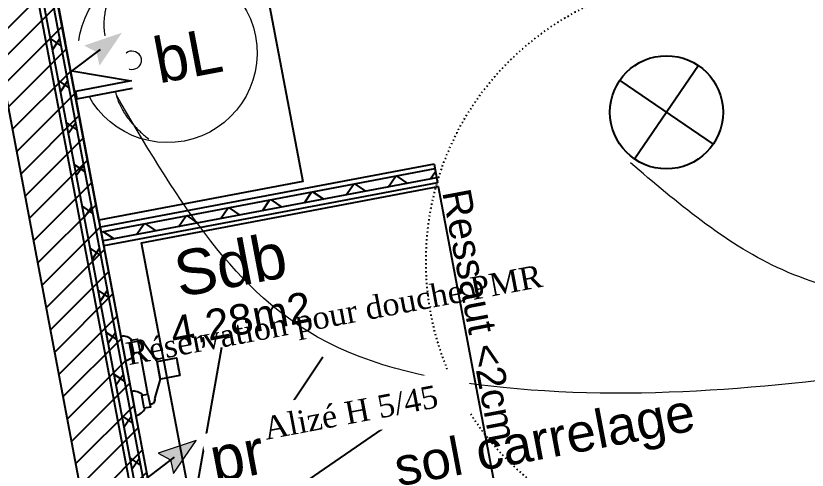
# Model space of a CAD drawing. Header units: centimetres. Extents: x 209280 to 319866, y -365283 to -277503.
# Drawn here: x 225608 to 227706, y -336533 to -335328 of the extents above; entities that cross this region are included whole.
import ezdxf

# ---------------------------------------------------------------- set-up
doc = ezdxf.new("R2010")
doc.units = ezdxf.units.CM
doc.linetypes.add('Style de ligne -5', pattern=[0.20828, 0.069425, -0.138855])
doc.layers.get('0').update_dxf_attribs({"color": 252})
for name, color, linetype in [('3-BAT C-Niveau 1', 252, 'Continuous'), ('prlm-MOD', 64, 'Continuous'), ('prlm-MOD-PB', 123, 'Continuous'), ('prlm-VMC', 93, 'Continuous')]:
    doc.layers.add(name, color=color, linetype=linetype)
doc.layers.add('prlm-ELEC-CFO', color=1, linetype='Continuous', lineweight=25)
doc.styles.add('Helvetica', font='arial.ttf')
doc.styles.add('prlm-elec-cfo', font='comic.ttf', dxfattribs={"height": 12})
doc.styles.add('prlm-vmc', font='pala.ttf', dxfattribs={"height": 14})

# ---------------------------------------------------------------- blocks, each defined once
blk = doc.blocks.new('xi.be')
at = {"layer": 'prlm-VMC', "color": 0, "linetype": 'ByBlock', "lineweight": 5, "flags": 128}
blk.add_lwpolyline([(-6.17, -15), (6.17, -15), (0, 0)], close=True, dxfattribs=at)
at = {"layer": 'prlm-VMC', "color": 0, "linetype": 'ByBlock', "lineweight": 5}
blk.add_solid([(0, -1), (5.17, -14), (-5.17, -14), (0, -1)], dxfattribs=at)
blk = doc.blocks.new('xi.PR')
at = {"layer": 'prlm-ELEC-CFO', "lineweight": 5}
blk.add_hatch(color=0, dxfattribs=at).paths.add_polyline_path([(-3, 6), (-0.1, 3.7), (0, 0), (7.5, 7.5)])
at = {"layer": 'prlm-ELEC-CFO', "color": 0, "lineweight": 5, "flags": 128}
blk.add_lwpolyline([(-3, 6), (-0.1, 3.7), (0, 0), (7.5, 7.5)], close=True, dxfattribs=at)
at = {"layer": 'prlm-ELEC-CFO', "color": 0}
blk.add_lwpolyline([(0.95, 4.23), (-7.5, 0), (7.5, -5.5), (-7.5, -5.5), (-7.5, -7.5), (7.5, -7.5)], dxfattribs=at)
blk = doc.blocks.new('xi.PTCE')
at = {"layer": 'prlm-ELEC-CFO', "color": 0}
for points in [[(-10.61, 10.61), (10.61, -10.61)], [(10.61, 10.61), (-10.61, -10.61)]]:
    blk.add_lwpolyline(points, dxfattribs=at)
at = {"layer": 'prlm-ELEC-CFO', "color": 0, "linetype": 'ByBlock'}
blk.add_circle((0, 0), 15, dxfattribs=at)
blk = doc.blocks.new('xi.BL')
at = {"color": 0, "lineweight": 5}
blk.add_wipeout([(-7.5, -7.5), (7.5, -7.5), (7.5, 7.5), (-7.5, 7.5)], dxfattribs=at).dxf.layer = 'prlm-ELEC-CFO'
at = {"layer": 'prlm-ELEC-CFO', "lineweight": 5}
blk.add_hatch(color=0, dxfattribs=at).paths.add_polyline_path([(-3, 6), (-0.1, 3.7), (0, 0), (7.5, 7.5)])
at = {"layer": 'prlm-ELEC-CFO', "color": 0}
blk.add_lwpolyline([(0.95, 4.23), (-7.5, 0), (7.5, -5.5), (-7.5, -5.5), (-7.5, -7.5), (7.5, -7.5)], dxfattribs=at)
blk = doc.blocks.new('xi.dchrob')
at = {"layer": 'prlm-MOD', "color": 161}
for p, q in [((8.16, -2.3), (8.16, 2.3)), ((13.38, 1.16), (13.38, -1.16))]:
    blk.add_line(p, q, dxfattribs=at)
for points in [[(0, 10.66), (0, 4.16)], [(5.77, 7.56), (8.16, 2.38)], [(4.19, -5.66), (4.19, 5.66)], [(0, -4.16), (0, -10.66)], [(5.77, -7.26), (8.16, -2.37)]]:
    blk.add_lwpolyline(points, dxfattribs=at)
for points in [[(2.5, 9.16), (4.19, 9.16), (4.19, 5.66), (2.5, 5.66)], [(13.38, -2.37), (8.16, -2.37), (8.16, 2.38), (13.38, 2.38)], [(2.5, -5.66), (4.19, -5.66), (4.19, -9.16), (2.5, -9.16)]]:
    blk.add_lwpolyline(points, close=True, dxfattribs=at)
for centre, radius, start, end in [((0, 7.41), 3.25, 32.579, 90), ((4.65, 7.56), 1.13, 0, 114.0743), ((0, 7.41), 3.25, 270, 327.421), ((0, -7.41), 3.25, 32.579, 90), ((4.65, -7.26), 1.13, 245.9257, 360), ((0, -7.41), 3.25, 270, 327.421)]:
    blk.add_arc(centre, radius, start, end, dxfattribs=at)
blk = doc.blocks.new('Sol carrelage')
at = {"insert": (0, -0.78), "char_height": 10.0872, "attachment_point": 2, "line_spacing_factor": 0.834288, "style": 'Helvetica'}
blk.add_mtext('sol carrelage', dxfattribs=at)
blk = doc.blocks.new('Groupe-147-1')
at = {"linetype": 'Continuous', "flags": 128}
blk.add_lwpolyline([(13686.72, -47057.04), (13671.78, -46978.45), (13725.81, -46968.18), (13740.75, -47046.77)], close=True, dxfattribs=at)
at = {"linetype": 'Continuous', "lineweight": 18}
for centre, major_axis in [((13704.92, -47012.75), (-23.33, -4.44)), ((13695.44, -47014.67), (-0.47, 2.46)), ((13685.4, -47016.36), (-0.28, 1.47))]:
    blk.add_ellipse(centre, major_axis=major_axis, ratio=1, dxfattribs=at)
blk.add_open_spline([(13691.92, -46993.37), (13686.94, -47000.9), (13689.75, -47016.25), (13692.37, -47029.49), (13699.94, -47035.56)], degree=2, dxfattribs=at)
blk = doc.blocks.new('Groupe-149-1')
at = {"linetype": 'Continuous'}
for p, q in [((13712.4, -47129.7), (13719.3, -47090.73)), ((13721.15, -47130.58), (13746.12, -47093.26)), ((13726.32, -47136.83), (13761.78, -47112.47))]:
    blk.add_line(p, q, dxfattribs=at)
at = {"linetype": 'Continuous', "flags": 128}
blk.add_lwpolyline([(13791.52, -47126.77), (13712.92, -47141.66), (13698.03, -47063.06), (13776.63, -47048.17)], close=True, dxfattribs=at)

msp = doc.modelspace()

# ---------------------------------------------------------------- hatches: boundary and pattern name
at = {"linetype": 'Continuous'}
h = msp.add_hatch(dxfattribs=at)
h.set_pattern_fill('02_ISOLANT', color=256, scale=10, angle=-79.276405, style=0, pattern_type=2)
h.set_pattern_definition([(325.723595, (88960.93, 134700.79), (45.054865, 66.106423), []), (55.723595, (88960.93, 134700.79), (66.106423, -45.054865), [])])
h.paths.add_polyline_path([(225662.078, -335063.035), (225634.031, -335043.92), (226168.783, -337867.64), (226187.898, -337839.593)])
h = msp.add_hatch(dxfattribs=at)
h.set_pattern_fill('02_ISOLANT', color=256, scale=10, angle=-169.28, style=0, pattern_type=2)
h.set_pattern_definition([(235.72, (88960.93, 134700.79), (66.103596, -45.059012), []), (325.72, (88960.93, 134700.79), (-45.059012, -66.103596), [])])
h.paths.add_polyline_path([(226723.39, -335757.685), (226718.926, -335734.104), (225834.735, -335901.493), (225839.199, -335925.074)])
at = {"layer": '3-BAT C-Niveau 1', "linetype": 'Continuous'}
h = msp.add_hatch(dxfattribs=at)
h.set_pattern_fill('MURS MACONNERIE-2', color=256, scale=10, style=0, pattern_type=2)
h.set_pattern_definition([(45, (89146.82, 134700.79), (-31.2347524, 39.0434405), [])])
h.paths.add_polyline_path([(226066.004, -338092.887), (226242.861, -338059.395), (225677.344, -335073.223), (225466.995, -334929.859)])

# ---------------------------------------------------------------- linework, layer by layer
at = {"linetype": 'Continuous', "lineweight": 25}
for p, q in [((225618.839, -335033.566), (226158.429, -337882.832)), ((225677.27, -335073.389), (226198.252, -337824.401)), ((226716.508, -335721.331), (225832.317, -335888.72)), ((226716.508, -335721.331), (226725.808, -335770.458)), ((226725.808, -335770.458), (225841.617, -335937.848))]:
    msp.add_line(p, q, dxfattribs=at)
at = {"linetype": 'Continuous'}
for p, q in [((225634.031, -335043.92), (226168.783, -337867.64)), ((225634.031, -335043.92), (226168.783, -337867.64)), ((225662.078, -335063.035), (226187.898, -337839.593)), ((225662.078, -335063.035), (226187.898, -337839.593)), ((225677.27, -335073.389), (226198.252, -337824.401)), ((226718.926, -335734.104), (225834.735, -335901.493)), ((226718.926, -335734.104), (225834.735, -335901.493)), ((226723.39, -335757.685), (225839.199, -335925.074)), ((226723.39, -335757.685), (225839.199, -335925.074)), ((226725.808, -335770.458), (225841.617, -335937.848))]:
    msp.add_line(p, q, dxfattribs=at)
at = {"linetype": 'Style de ligne -5', "ltscale": 50.8}
msp.add_circle((227445.372, -335979.383), 750.014, dxfattribs=at)
at = {"layer": '3-BAT C-Niveau 1', "linetype": 'Continuous', "lineweight": 25}
for p, q in [((226066.004, -338092.887), (225466.995, -334929.859)), ((226066.004, -338092.887), (225466.995, -334929.859)), ((226242.861, -338059.395), (225677.344, -335073.223)), ((226242.861, -338059.395), (225677.344, -335073.223))]:
    msp.add_line(p, q, dxfattribs=at)
at = {"layer": 'prlm-ELEC-CFO', "lineweight": 13}
for points in [[(228060.88, -336255.61), (226899.709, -336313.64), (226407.812, -336179.934), (225873.565, -335536.76)], [(228140.31, -336119.112), (227625.95, -335995.105), (227237.242, -335717.722)]]:
    msp.add_spline(points, degree=3, dxfattribs=at)

# ---------------------------------------------------------------- block references
at = {"xscale": 10, "yscale": 10, "zscale": 10}
for name in ['Groupe-147-1', 'Groupe-149-1']:
    msp.add_blockref(name, (88960.928, 134700.79), dxfattribs=at)
at = {"xscale": 10, "yscale": 10, "zscale": 10, "rotation": 10.72359474369611}
msp.add_blockref('Sol carrelage', (226997.994, -336394.111), dxfattribs=at)
at = {"layer": 'prlm-ELEC-CFO', "xscale": 10, "yscale": 10, "zscale": 10, "rotation": 10.72360141139323}
msp.add_blockref('xi.PTCE', (227332.638, -335583.89), dxfattribs=at)
at = {"layer": 'prlm-MOD', "xscale": 10, "yscale": 10, "zscale": 10, "rotation": 10.72360141139323}
msp.add_blockref('xi.dchrob', (225906.452, -336283.016), dxfattribs=at)
at = {"layer": 'prlm-VMC', "ltscale": 50, "xscale": 10, "yscale": 10, "zscale": 10, "rotation": 190.7235947438805}
msp.add_blockref('xi.be', (226215.27, -336621.131), dxfattribs=at)

# ---------------------------------------------------------------- texts
at = {"attachment_point": 2, "line_spacing_factor": 0.834288, "style": 'Helvetica'}
for s, insert, char_height, rotation in [('Ressaut <2cm\\P', (226875.164, -336114.356), 75.6543, 280.723595), ('Sdb\\P{\\H0.6752x;4,28m2}\\P', (226165.569, -335928.842), 120, 10.723595)]:
    msp.add_mtext(s, dxfattribs=dict(at, insert=insert, char_height=char_height, rotation=rotation))
at = {"color": 1, "insert": (227756.667, -336574.443), "char_height": 75.6543, "attachment_point": 2, "rotation": 10.723595, "line_spacing_factor": 0.834288, "style": 'Helvetica'}
msp.add_mtext('Cloison démontable', dxfattribs=at)
at = {"layer": 'prlm-MOD-PB', "insert": (225895.686, -336195.425), "char_height": 60, "width": 1403.78131, "attachment_point": 1, "rotation": 10.723601, "style": 'prlm-vmc'}
msp.add_mtext('Réservation pour douche PMR', dxfattribs=at)

# ---------------------------------------------------------------- next in the draw order: block references
at = {"layer": 'prlm-ELEC-CFO', "xscale": 10, "yscale": 10, "zscale": 10, "rotation": 10.72360141139323}
msp.add_blockref('xi.BL', (225829.69, -335460.343), dxfattribs=at)

# ---------------------------------------------------------------- next in the draw order: texts
at = {"layer": 'prlm-ELEC-CFO', "lineweight": 20, "char_height": 120, "attachment_point": 5, "rotation": 10.723601, "line_spacing_factor": 0.8, "style": 'prlm-elec-cfo', "bg_fill": 3, "box_fill_scale": 1.1, "bg_fill_color": 256, "bg_fill_transparency": 0}
for s, insert in [('bL', (226064.232, -335432.961)), ('pr', (226197.685, -336511.339))]:
    msp.add_mtext(s, dxfattribs=dict(at, insert=insert))

# ---------------------------------------------------------------- next in the draw order: block references
at = {"layer": 'prlm-ELEC-CFO', "xscale": 10, "yscale": 10, "zscale": 10, "rotation": 10.72360141139323}
msp.add_blockref('xi.PR', (226025.939, -336541.334), dxfattribs=at)

# ---------------------------------------------------------------- next in the draw order: texts
at = {"layer": 'prlm-VMC', "ltscale": 25, "insert": (226495.505, -336379.829), "char_height": 60, "width": 586.14744, "attachment_point": 5, "rotation": 10.723601, "line_spacing_factor": 0.8, "style": 'prlm-vmc', "bg_fill": 2}
msp.add_mtext('Alizé H 5/45', dxfattribs=at)

doc.saveas('drawing.dxf')
